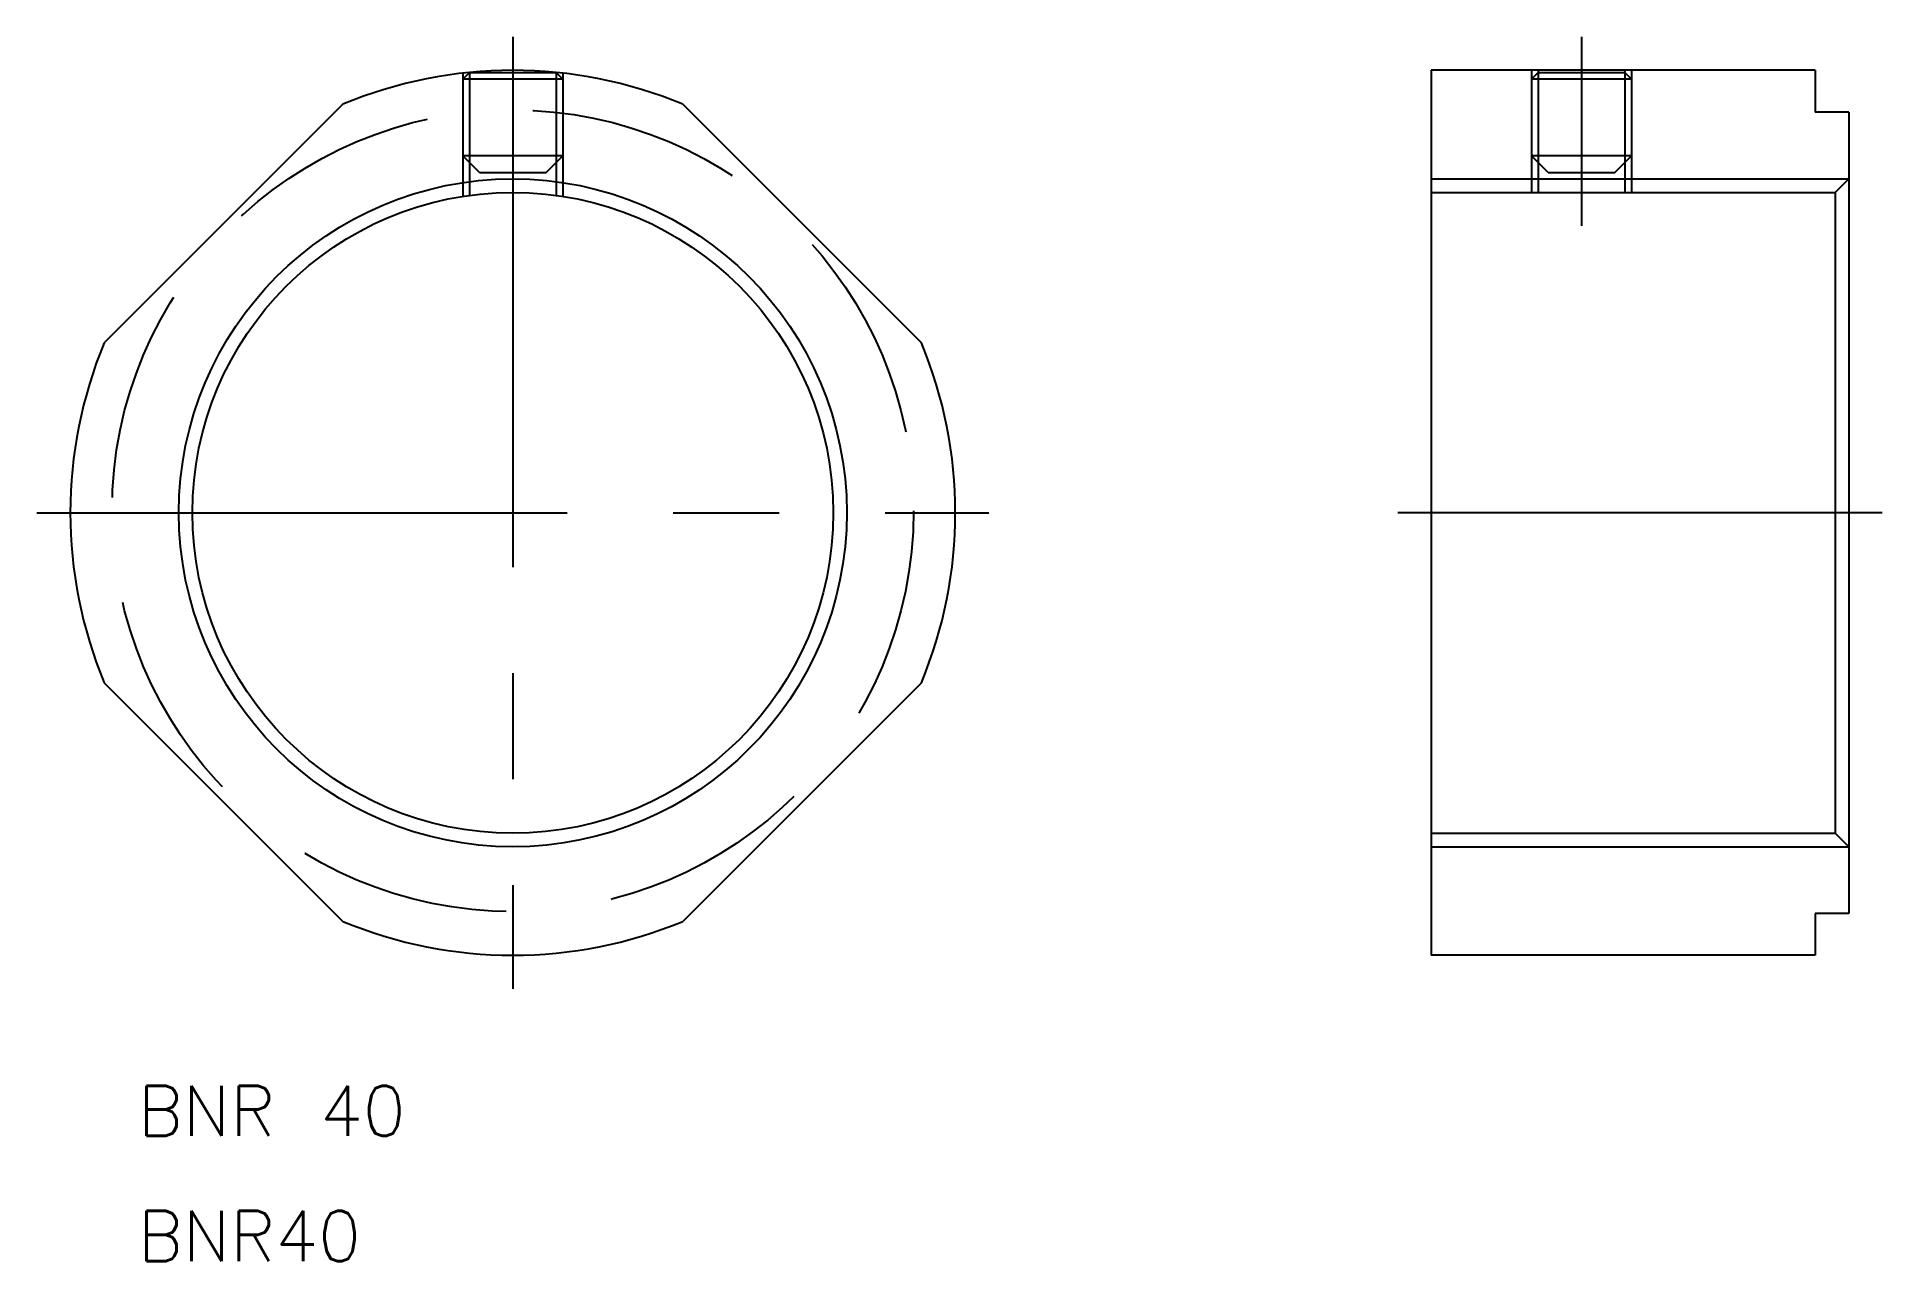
# Model space of a CAD drawing. Extents: x -28 to 82, y -45 to 29.
import ezdxf

# ---------------------------------------------------------------- set-up
doc = ezdxf.new("R2010")
doc.units = 0
doc.linetypes.add('CENTER', pattern=[50.8, 31.75, -6.35, 6.35, -6.35])
doc.linetypes.add('DASHED', pattern=[19.05, 12.7, -6.35])
doc.layers.get('0').update_dxf_attribs({"linetype": 'CONTINUOUS'})
doc.layers.add('CENTER', color=1, linetype='CONTINUOUS')
doc.styles.get("Standard").update_dxf_attribs({"font": 'txt.shx', "height": 3, "bigfont": 'bigfont.shx'})

msp = doc.modelspace()

# ---------------------------------------------------------------- linework, layer by layer
at = {"color": 3, "linetype": 'DASHED'}
for p, q in [((-2.59, 26.37), (-3, 25.97)), ((-3, 26.33), (-3, 25.97)), ((-3, 25.97), (-3, 21.37)), ((3, 25.97), (-3, 25.97)), ((-2.59, 26.37), (-2.59, 20.97)), ((-2.59, 26.37), (2.59, 26.37)), ((2.59, 26.37), (2.59, 20.97)), ((2.59, 26.37), (3, 25.97)), ((3, 26.33), (3, 25.97)), ((3, 25.97), (3, 21.37)), ((67, 25.97), (61, 25.97)), ((3, 21.37), (-3, 21.37)), ((-2, 20.37), (-3, 21.37)), ((-3, 21.37), (-3, 18.95)), ((2, 20.37), (3, 21.37)), ((3, 21.37), (3, 18.95)), ((67, 21.37), (61, 21.37)), ((-2.59, 20.97), (-2.59, 19.01)), ((-2, 20.37), (2, 20.37)), ((2.59, 20.97), (2.59, 19.01))]:
    msp.add_line(p, q, dxfattribs=at)
at = {"color": 7, "linetype": 'CONTINUOUS'}
for p, q in [((78, 26.5), (55, 26.5)), ((55, 26.5), (55, -26.5)), ((61.41, 26.37), (61, 25.97)), ((61, 25.97), (61, 21.37)), ((61.41, 26.5), (61.41, 26.37)), ((61.41, 26.37), (66.59, 26.37)), ((66.59, 26.5), (66.59, 26.37)), ((66.59, 26.37), (67, 25.97)), ((67, 25.97), (67, 21.37)), ((78, 26.5), (78, 24)), ((-10.18, 24.47), (-24.47, 10.18)), ((10.18, 24.47), (24.47, 10.18)), ((80, 24), (78, 24)), ((80, 24), (80, -24)), ((62, 20.37), (61, 21.37)), ((66, 20.37), (67, 21.37)), ((61.41, 20.97), (61.41, 19.19)), ((62, 20.37), (66, 20.37)), ((66.59, 20.97), (66.59, 19.19)), ((80, 20), (79.19, 19.19)), ((55, 19.19), (79.19, 19.19)), ((79.19, 19.19), (79.19, -19.19)), ((-24.47, -10.18), (-10.18, -24.47)), ((24.47, -10.18), (10.18, -24.47)), ((55, -19.19), (79.19, -19.19)), ((80, -20), (79.19, -19.19)), ((80, -24), (78, -24)), ((78, -24), (78, -26.5)), ((78, -26.5), (55, -26.5))]:
    msp.add_line(p, q, dxfattribs=at)
at = {"color": 3, "linetype": 'CONTINUOUS'}
for p, q in [((61, 26.5), (61, 25.97)), ((61.41, 26.37), (61.41, 20.97)), ((66.59, 26.37), (66.59, 20.97)), ((67, 26.5), (67, 25.97)), ((61, 21.37), (61, 19.19)), ((67, 21.37), (67, 19.19)), ((55, 20), (80, 20)), ((55, -20), (80, -20))]:
    msp.add_line(p, q, dxfattribs=at)
at = {"color": 3, "linetype": 'DASHED'}
msp.add_circle((0, 0.12), 24, dxfattribs=at)
at = {"color": 3, "linetype": 'CONTINUOUS'}
msp.add_circle((0, 0), 20, dxfattribs=at)
at = {"color": 7, "linetype": 'CONTINUOUS'}
msp.add_circle((0, 0), 19.19, dxfattribs=at)
for start, end in [(67.4027, 112.5973), (157.4027, 202.5973), (337.4027, 22.5973), (247.4027, 292.5973)]:
    msp.add_arc((0, 0), 26.5, start, end, dxfattribs=at)
at = {"layer": 'CENTER', "color": 1, "linetype": 'CENTER'}
for p, q in [((0, 28.5), (0, -28.5)), ((64, 28.5), (64, 17.19)), ((-28.5, 0), (28.5, 0)), ((82, 0), (53, 0))]:
    msp.add_line(p, q, dxfattribs=at)

# ---------------------------------------------------------------- texts
for s, p in [('BNR 40', (-22.46, -37.31)), ('BNR40', (-22.46, -44.81))]:
    msp.add_text(s, height=3).set_placement(p)

doc.saveas('drawing.dxf')
